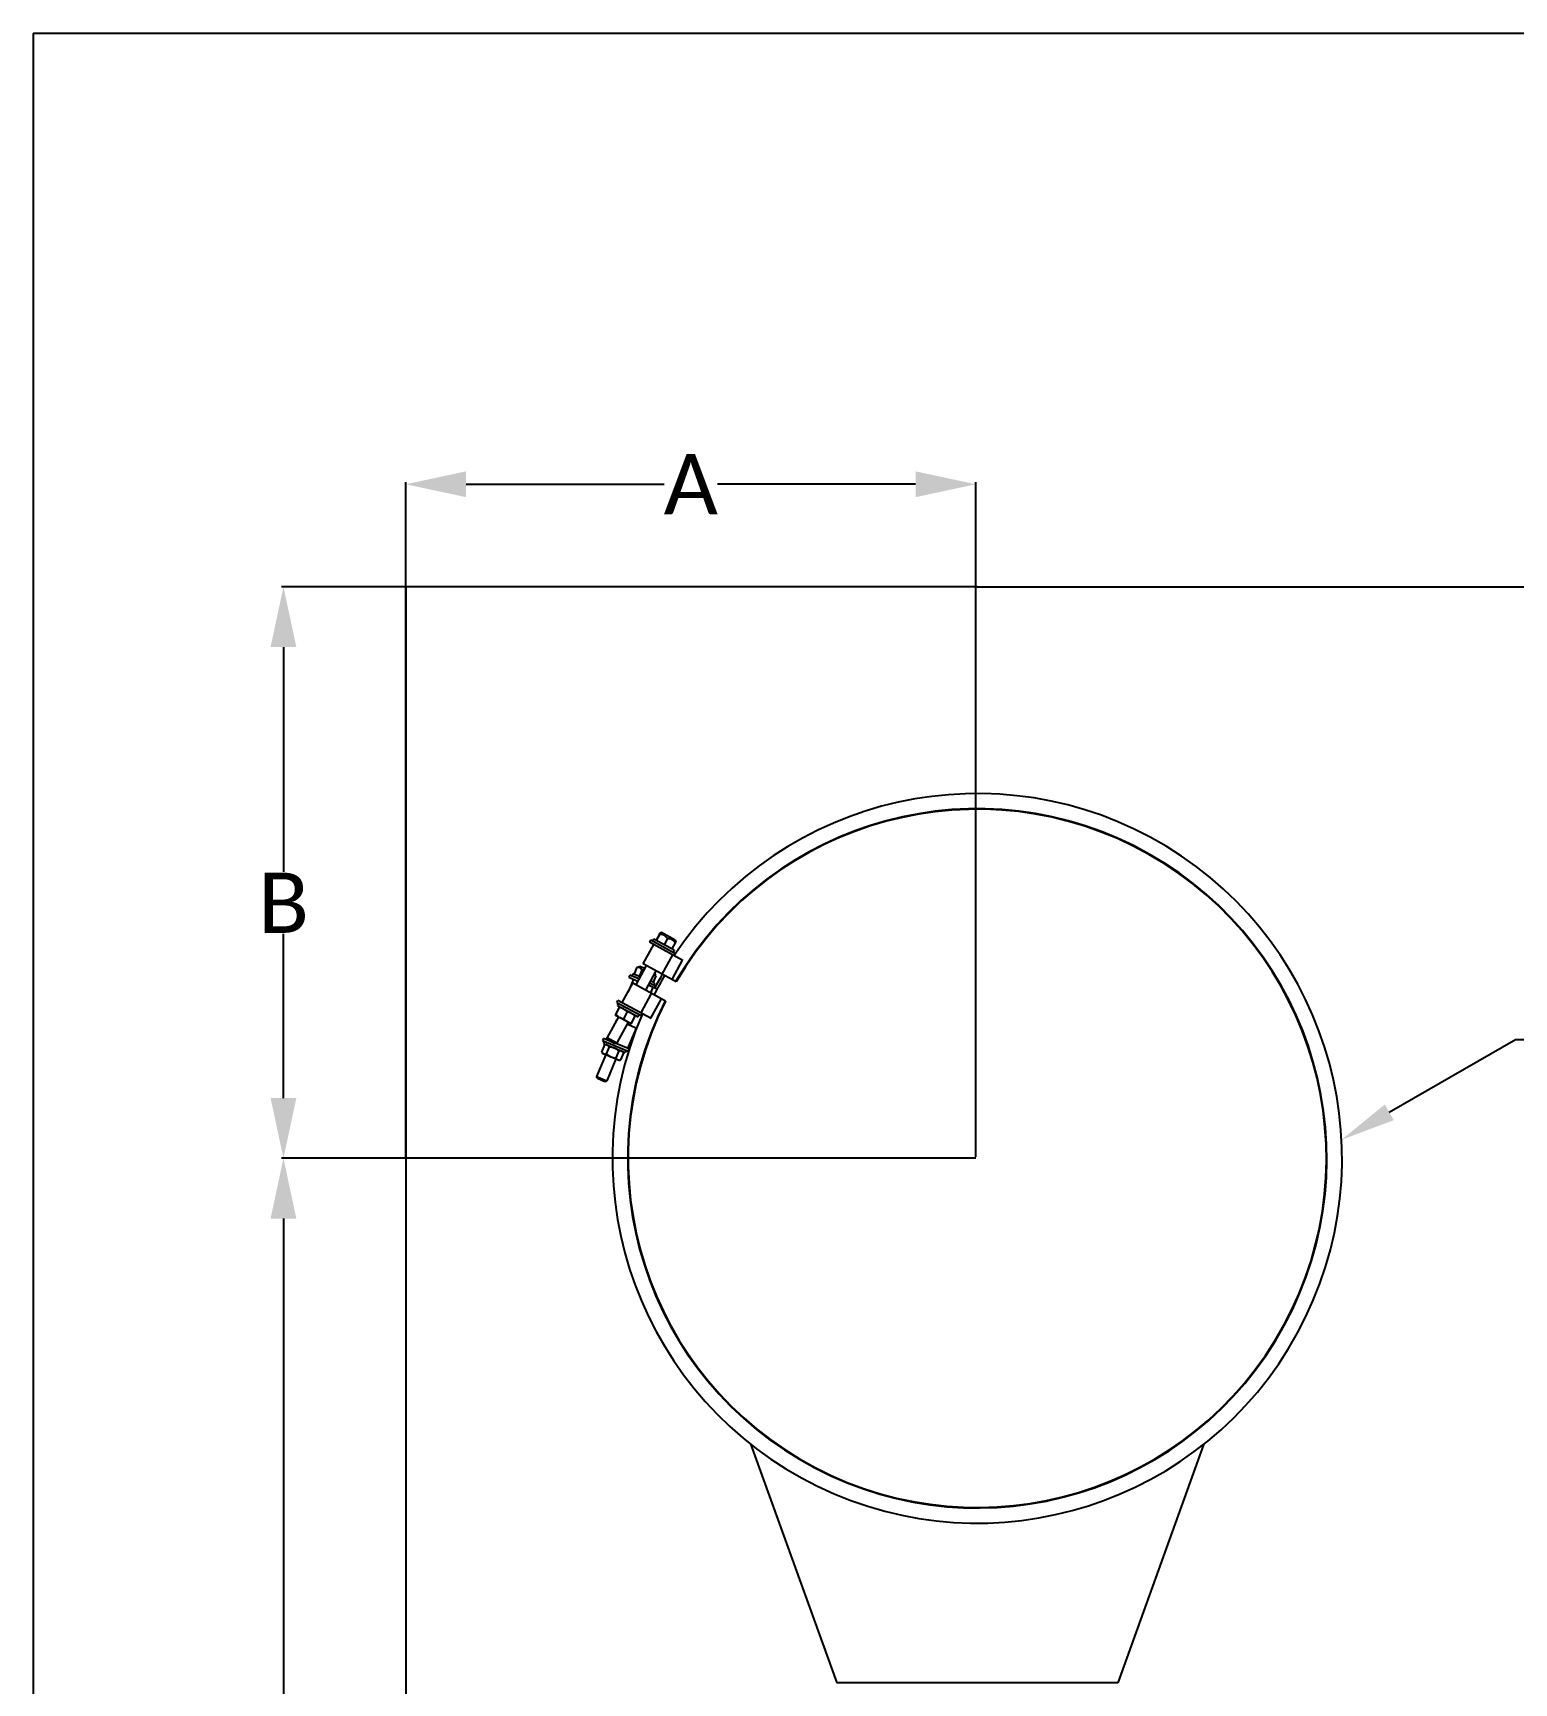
# Model space of a CAD drawing. Header units: millimetres. Extents: x 1186 to 6713, y 237 to 5598.
# Drawn here: x 1186 to 2261, y 4399 to 5598 of the extents above; entities that cross this region are included whole.
import ezdxf
from ezdxf import colors
from ezdxf.entities.mleader import LeaderData, LeaderLine
from ezdxf.math import Vec2, Vec3

# ---------------------------------------------------------------- set-up
doc = ezdxf.new("R2010")
doc.units = ezdxf.units.MM
doc.header["$LTSCALE"] = 384.175
doc.header["$PDMODE"] = 3
doc.header["$PDSIZE"] = 8
doc.layers.get('0').update_dxf_attribs({"linetype": 'CONTINUOUS'})
doc.layers.get('Defpoints').update_dxf_attribs({"linetype": 'CONTINUOUS'})
doc.styles.get("Standard").update_dxf_attribs({"font": 'calibri.ttf'})
doc.dimstyles.get("Standard").update_dxf_attribs({"dimtxt": 43.75, "dimasz": 43.75, "dimexe": 1.5, "dimexo": 1, "dimtad": 1, "dimdsep": 46, "dimtxsty": 'Standard', "dimblk": '_FILLED', "dimblk1": '_FILLED', "dimblk2": '_FILLED', "dimcen": 0.09, "dimazin": 2, "dimtol": 1, "dimtp": 0.01, "dimtm": 0.01, "dimtfac": 1, "dimtofl": 0, "dimtmove": 0, "dimatfit": 3, "dimldrblk": '_FILLED', "dimfxl": 1, "dimtolj": 1, "dimarcsym": 0})

# ---------------------------------------------------------------- blocks, each defined once
blk = doc.blocks.new('_FILLED')
at = {"color": 0, "linetype": 'ByBlock'}
blk.add_solid([(0, 0), (-1, 0.214), (-1, -0.214)], dxfattribs=at)
blk = doc.blocks.new('*D61')
at = {"color": 0, "lineweight": -2}
for p, q in [((1870.3, 5195.3), (1366, 5195.3)), ((1367.5, 5151.5), (1367.5, 4988.4)), ((1367.5, 4824), (1367.5, 4943.4)), ((1870.3, 4780.3), (1366, 4780.3))]:
    blk.add_line(p, q, dxfattribs=at)
at = {"layer": 'Defpoints', "color": 0}
for p in [(1367.5, 5195.3), (1871.3, 5195.3), (1871.3, 4780.3)]:
    blk.add_point(p, dxfattribs=at)
at = {"color": 0, "linetype": 'ByBlock', "lineweight": -2, "xscale": 43.75, "yscale": 43.75, "zscale": 43.75}
for p, rotation in [((1367.5, 5195.3), 90), ((1367.5, 4780.3), 270)]:
    blk.add_blockref('_FILLED', p, dxfattribs=dict(at, rotation=rotation))
at = {"color": 0, "insert": (1367.5, 4965.9), "char_height": 43.75, "attachment_point": 5}
blk.add_mtext('\\A1;\\A1;B', dxfattribs=at)
blk = doc.blocks.new('*D62')
at = {"color": 0, "lineweight": -2}
for p, q in [((1456.3, 4781.3), (1456.3, 5271.3)), ((1500.1, 5269.8), (1643.9, 5269.8)), ((1826.6, 5269.8), (1682.7, 5269.8)), ((1870.3, 4781.3), (1870.3, 5271.3))]:
    blk.add_line(p, q, dxfattribs=at)
at = {"layer": 'Defpoints', "color": 0}
for p in [(1456.3, 5269.8), (1456.3, 4780.3), (1870.3, 4780.3)]:
    blk.add_point(p, dxfattribs=at)
at = {"color": 0, "linetype": 'ByBlock', "lineweight": -2, "xscale": 43.75, "yscale": 43.75, "zscale": 43.75, "rotation": 180}
blk.add_blockref('_FILLED', (1456.3, 5269.8), dxfattribs=at)
at = {"color": 0, "linetype": 'ByBlock', "lineweight": -2, "xscale": 43.75, "yscale": 43.75, "zscale": 43.75}
blk.add_blockref('_FILLED', (1870.3, 5269.8), dxfattribs=at)
at = {"color": 0, "insert": (1663.3, 5269.8), "char_height": 43.75, "attachment_point": 5}
blk.add_mtext('\\A1;\\A1;A', dxfattribs=at)
blk = doc.blocks.new('*D63')
at = {"color": 0, "lineweight": -2}
for p, q in [((1869.3, 4780.3), (1366, 4780.3)), ((1367.5, 4736.5), (1367.5, 3421.1)), ((1367.5, 2059.8), (1367.5, 3375.2)), ((1661, 2016.1), (1366, 2016.1))]:
    blk.add_line(p, q, dxfattribs=at)
at = {"layer": 'Defpoints', "color": 0}
for p in [(1870.3, 4780.3), (1367.5, 2016.1), (1662, 2016.1)]:
    blk.add_point(p, dxfattribs=at)
at = {"color": 0, "linetype": 'ByBlock', "lineweight": -2, "xscale": 43.75, "yscale": 43.75, "zscale": 43.75}
for p, rotation in [((1367.5, 4780.3), 90), ((1367.5, 2016.1), 270)]:
    blk.add_blockref('_FILLED', p, dxfattribs=dict(at, rotation=rotation))
at = {"color": 0, "insert": (1367.5, 3398.2), "char_height": 43.75, "attachment_point": 5}
blk.add_mtext('\\A1;\\A1;C', dxfattribs=at)

msp = doc.modelspace()

# ---------------------------------------------------------------- linework, layer by layer
at = {"color": 0, "linetype": 'Continuous'}
for p, q in [((1185.62169, 5597.5), (6712.51455, 5597.5)), ((1634.18281, 4938.66866), (1633.36982, 4937.17565)), ((1657.58278, 4923.99091), (1633.36982, 4937.17565)), ((1651.74752, 4929.10409), (1634.18281, 4938.66866)), ((1636.36097, 4939.53214), (1635.50016, 4937.95131)), ((1651.29098, 4931.40226), (1636.36097, 4939.53214)), ((1640.46389, 4942.97637), (1638.07897, 4938.59663)), ((1640.53506, 4942.93762), (1638.15014, 4938.55788)), ((1640.53506, 4942.93762), (1640.59874, 4943.06102)), ((1642.07483, 4944.16355), (1640.97978, 4943.84064)), ((1652.08103, 4938.71485), (1642.07483, 4944.16355)), ((1646.28206, 4939.80819), (1643.89715, 4935.42844)), ((1651.9579, 4936.71751), (1649.57298, 4932.33777)), ((1652.08103, 4938.71485), (1652.40395, 4937.6198)), ((1628.792, 4921.45009), (1636.44365, 4935.50186)), ((1649.94213, 4928.15149), (1642.29048, 4914.09972)), ((1651.29098, 4931.40226), (1650.43017, 4929.82144)), ((1651.74752, 4929.10409), (1650.93454, 4927.61109)), ((1619.07424, 4913.29595), (1618.42, 4911.72688)), ((1625.69516, 4910.5353), (1619.07424, 4913.29595)), ((1621.15143, 4914.38005), (1620.45871, 4912.71868)), ((1626.56061, 4912.12465), (1621.15143, 4914.38005)), ((1623.99958, 4918.59561), (1622.08037, 4913.99272)), ((1630.98759, 4920.25451), (1623.33594, 4906.20274)), ((1624.16961, 4918.67517), (1624.32429, 4918.74336)), ((1626.35571, 4919.57751), (1624.32391, 4918.74148)), ((1627.85232, 4916.98918), (1625.93311, 4912.38629)), ((1629.83009, 4918.12884), (1626.35571, 4919.57751)), ((1652.63282, 4908.46798), (1628.792, 4921.45009)), ((1638.01347, 4916.42869), (1630.36182, 4902.37692)), ((1637.83239, 4912.8279), (1635.91317, 4908.22501)), ((1637.07348, 4914.70245), (1637.70776, 4913.16097)), ((1637.76923, 4913.00465), (1637.70881, 4913.16255)), ((1657.08219, 4924.2635), (1649.43054, 4910.21173)), ((1613.4887, 4893.34654), (1621.14035, 4907.39831)), ((1621.65043, 4910.37992), (1618.01111, 4901.65166)), ((1618.42, 4911.72688), (1624.87779, 4909.03425)), ((1644.98117, 4894.41621), (1621.14035, 4907.39831)), ((1639.33166, 4903.00759), (1632.30144, 4905.9389)), ((1637.53386, 4905.59905), (1633.11881, 4907.43995)), ((1636.84211, 4907.83768), (1633.98426, 4909.02929)), ((1635.83666, 4904.46486), (1634.11412, 4900.33367)), ((1636.84211, 4907.83768), (1636.14939, 4906.17632)), ((1637.53386, 4905.59905), (1636.87962, 4904.02998)), ((1608.76697, 4884.85067), (1611.46364, 4889.80294)), ((1608.91718, 4884.76888), (1611.61385, 4889.72115)), ((1609.60189, 4893.52734), (1610.41488, 4895.02034)), ((1609.60189, 4893.52734), (1627.1666, 4883.96278)), ((1610.05843, 4891.22917), (1610.91924, 4892.81)), ((1610.05843, 4891.22917), (1624.98844, 4883.0993)), ((1634.62783, 4881.83559), (1610.41488, 4895.02034)), ((1634.63883, 4900.04795), (1626.98718, 4885.99618)), ((1641.77889, 4896.15995), (1634.12724, 4882.10818)), ((1610.75854, 4883.10515), (1602.53302, 4867.99949)), ((1608.56443, 4884.29991), (1619.97853, 4878.08456)), ((1609.3354, 4880.84453), (1608.70733, 4879.33823)), ((1609.492, 4880.77923), (1609.3354, 4880.84453)), ((1617.78443, 4879.27932), (1609.5589, 4864.17367)), ((1614.69933, 4881.62031), (1617.396, 4886.57258)), ((1624.11912, 4874.68033), (1616.91565, 4877.68387)), ((1619.63808, 4878.26995), (1619.0267, 4876.80365)), ((1620.33128, 4878.55353), (1623.02795, 4883.5058)), ((1624.98844, 4883.0993), (1625.84925, 4884.68012)), ((1627.1666, 4883.96278), (1627.97959, 4885.45578)), ((1599.94744, 4867.42378), (1599.29321, 4865.85472)), ((1599.29321, 4865.85472), (1617.75283, 4858.15782)), ((1606.57099, 4864.66204), (1599.94744, 4867.42378)), ((1600.67768, 4865.27745), (1599.98496, 4863.61608)), ((1602.93303, 4866.64303), (1602.53302, 4867.99949)), ((1602.53302, 4867.99949), (1609.5589, 4864.17367)), ((1602.93303, 4866.64303), (1608.20244, 4863.77366)), ((1603.32497, 4866.4296), (1603.17788, 4866.07683)), ((1623.52162, 4874.92946), (1617.3641, 4860.16176)), ((1601.52143, 4855.60801), (1594.90209, 4839.73273)), ((1600.6794, 4862.69753), (1598.5093, 4857.49294)), ((1598.5093, 4857.49294), (1599.21397, 4856.57012)), ((1599.21397, 4856.57012), (1611.21272, 4851.56714)), ((1599.98496, 4863.61608), (1615.67564, 4857.07372)), ((1601.83092, 4862.84639), (1600.6794, 4862.69753)), ((1604.13234, 4861.25779), (1601.96225, 4856.0532)), ((1608.20244, 4863.77366), (1609.5589, 4864.17367)), ((1619.01431, 4859.47369), (1608.49482, 4863.85988)), ((1611.05982, 4858.36932), (1608.88972, 4853.16473)), ((1614.53435, 4856.92059), (1612.36425, 4851.716)), ((1613.82967, 4857.84341), (1614.53435, 4856.92059)), ((1614.53435, 4856.92059), (1614.52864, 4856.9275)), ((1616.36836, 4858.73508), (1615.67564, 4857.07372)), ((1618.40707, 4859.72688), (1617.75283, 4858.15782)), ((1608.90528, 4852.52925), (1602.28594, 4836.65397)), ((1611.21273, 4851.56713), (1612.36425, 4851.716)), ((1612.35533, 4851.71519), (1612.36425, 4851.716)), ((1595.44023, 4838.4249), (1594.90209, 4839.73273)), ((1594.90209, 4839.73273), (1602.28594, 4836.65397)), ((1595.44023, 4838.4249), (1600.97812, 4836.11583)), ((1600.97812, 4836.11583), (1602.28594, 4836.65397)), ((1706.74564, 4572.84517), (1769.32881, 4399.27178)), ((2035.9576, 4572.97145), (1973.32889, 4399.27178)), ((1771.13115, 4399.27179), (1769.32881, 4399.27178)), ((1973.32889, 4399.27178), (1769.32881, 4399.27178)), ((1973.32889, 4399.27178), (1971.52655, 4399.27179))]:
    msp.add_line(p, q, dxfattribs=at)
for p, q in [((1185.62169, 5597.5), (1185.62169, 237.4592)), ((1456.32885, 5195.27166), (1456.32885, 2016.09641))]:
    msp.add_line(p, q)
at = {"color": 0}
for q in [(1456.32885, 5195.27166), (3555.31888, 5195.27166)]:
    msp.add_line((1871.32885, 5195.27166), q, dxfattribs=at)
at = {"color": 0, "linetype": 'Continuous'}
for centre, radius, start, end in [((1871.32885, 4780.27166), 264.9, 156.63847915, 146.22188868), ((1871.32885, 4780.27166), 253.86726, 153.23609644, 149.6244284), ((1871.32885, 4780.27166), 253.5, 153.23871351, 149.62181132), ((1626.72578, 4912.99041), 6.23301, 114.21116377, 115.936861), ((1871.32885, 4780.27166), 263, 149.68327125, 153.17267717), ((1871.32885, 4780.27166), 264.9, 149.70256927, 152.15766713), ((1631.93277, 4910.81952), 6.2321, 18.79991441, 20.52559851), ((1610.57212, 4880.91646), 8.81133, 61.45528222, 67.1486069), ((1615.74783, 4890.42132), 8.81135, 235.71189668, 241.4052375), ((1621.16066, 4886.78153), 8.20332, 241.43073232, 242.34715366)]:
    msp.add_arc(centre, radius, start, end, dxfattribs=at)
for points, knots in [([(1640.97963, 4943.84036), (1640.97215, 4943.83816), (1640.9586, 4943.81043), (1640.92516, 4943.76747), (1640.87938, 4943.68862), (1640.78845, 4943.53914), (1640.64874, 4943.29766), (1640.52981, 4943.09145), (1640.46389, 4942.97637)], [0, 0, 0, 0, 0.0232562006, 0.0807386192, 0.1706064557, 0.2900018205, 0.6048120696, 1, 1, 1, 1]), ([(1646.28206, 4939.80819), (1645.68449, 4940.78019), (1644.09892, 4942.64073), (1641.67576, 4942.96306), (1640.53506, 4942.93762)], [0, 0, 0, 0, 0.5000027061, 1, 1, 1, 1]), ([(1640.59874, 4943.06102), (1640.65345, 4943.16722), (1640.74193, 4943.34605), (1640.89102, 4943.62037), (1640.91554, 4943.71413), (1640.99737, 4943.84559), (1640.97963, 4943.84036)], [0, 0, 0, 0, 0.4128582999, 0.7332839494, 0.9360762467, 1, 1, 1, 1]), ([(1651.9579, 4936.71751), (1651.37227, 4937.68169), (1649.81089, 4939.53168), (1647.40972, 4939.83943), (1646.28206, 4939.80819)], [0, 0, 0, 0, 0.5000027217, 1, 1, 1, 1]), ([(1652.4038, 4937.61953), (1652.40601, 4937.61204), (1652.39007, 4937.58562), (1652.37212, 4937.53422), (1652.33074, 4937.45298), (1652.25451, 4937.29549), (1652.12748, 4937.04711), (1652.01879, 4936.83532), (1651.9579, 4936.71751)], [0, 0, 0, 0, 0.0232562422, 0.0807387608, 0.1706066544, 0.2900020694, 0.6048122761, 1, 1, 1, 1]), ([(1627.85232, 4916.98918), (1627.67452, 4917.36374), (1627.28777, 4918.05498), (1626.35647, 4918.82491), (1625.15405, 4918.94468), (1624.39081, 4918.73291), (1623.99958, 4918.59561)], [0, 0, 0, 0, 0.2639903157, 0.5000018245, 0.7360065286, 1, 1, 1, 1]), ([(1637.70782, 4913.16106), (1637.65716, 4913.28429), (1637.45959, 4913.71761), (1637.15474, 4914.12883), (1636.85856, 4914.30817)], [0, 0, 0, 0, 0.27787295, 1, 1, 1, 1]), ([(1611.81639, 4890.27191), (1611.81205, 4890.27427), (1611.7952, 4890.26496), (1611.77434, 4890.24353), (1611.74072, 4890.20464), (1611.68004, 4890.12442), (1611.58563, 4889.98869), (1611.50749, 4889.87024), (1611.46364, 4889.80294)], [0, 0, 0, 0, 0.0250227694, 0.0788568516, 0.1639586672, 0.2792939003, 0.5925350661, 1, 1, 1, 1]), ([(1611.61385, 4889.72115), (1611.64659, 4889.79449), (1611.70369, 4889.9244), (1611.76647, 4890.07736), (1611.80093, 4890.17185), (1611.81536, 4890.22119), (1611.82205, 4890.25035), (1611.82072, 4890.26955), (1611.81639, 4890.27191)], [0, 0, 0, 0, 0.4074648204, 0.7207061858, 0.836041507, 0.9211431538, 0.974977266, 1, 1, 1, 1]), ([(1613.99393, 4889.03624), (1613.80414, 4889.1163), (1613.0316, 4889.41174), (1612.22433, 4889.60961), (1611.61385, 4889.72115)], [0, 0, 0, 0, 0.2492059803, 1, 1, 1, 1]), ([(1608.76697, 4884.85067), (1608.73423, 4884.77733), (1608.67713, 4884.64742), (1608.61435, 4884.49446), (1608.57989, 4884.39997), (1608.56546, 4884.35063), (1608.55877, 4884.32147), (1608.5601, 4884.30227), (1608.56443, 4884.29991)], [0, 0, 0, 0, 0.4074650156, 0.7207061581, 0.8360414482, 0.9211431565, 0.9749772802, 1, 1, 1, 1]), ([(1608.56443, 4884.29991), (1608.56877, 4884.29755), (1608.58562, 4884.30685), (1608.60648, 4884.32829), (1608.6401, 4884.36718), (1608.70078, 4884.4474), (1608.79519, 4884.58313), (1608.87333, 4884.70158), (1608.91718, 4884.76888)], [0, 0, 0, 0, 0.025022784, 0.0788568539, 0.163958607, 0.2792938719, 0.5925352602, 1, 1, 1, 1]), ([(1608.91718, 4884.76888), (1609.05935, 4884.61756), (1609.63687, 4884.02673), (1610.27254, 4883.48965), (1610.78391, 4883.14126)], [0, 0, 0, 0, 0.2512441156, 1, 1, 1, 1]), ([(1611.53061, 4882.68473), (1612.01982, 4882.41834), (1613.05675, 4881.98095), (1614.14764, 4881.7211), (1614.69933, 4881.62031)], [0, 0, 0, 0, 0.4983052426, 1, 1, 1, 1]), ([(1614.69933, 4881.62031), (1615.07085, 4881.21857), (1615.85566, 4880.4571), (1616.76105, 4879.83658), (1617.23766, 4879.57705)], [0, 0, 0, 0, 0.5020640463, 1, 1, 1, 1]), ([(1617.396, 4886.57258), (1617.01199, 4886.9813), (1616.2018, 4887.75665), (1615.27177, 4888.39034), (1614.78256, 4888.65673)], [0, 0, 0, 0, 0.5016948307, 1, 1, 1, 1]), ([(1617.35339, 4879.51523), (1617.81492, 4879.2734), (1618.79081, 4878.87785), (1619.81383, 4878.64385), (1620.33128, 4878.55353)], [0, 0, 0, 0, 0.4979770951, 1, 1, 1, 1]), ([(1620.48961, 4885.54905), (1620.013, 4885.80858), (1619.00051, 4886.23242), (1617.93504, 4886.47849), (1617.396, 4886.57258)], [0, 0, 0, 0, 0.4979360267, 1, 1, 1, 1]), ([(1620.33128, 4878.55353), (1620.28743, 4878.48623), (1620.20929, 4878.36778), (1620.11487, 4878.23205), (1620.0542, 4878.15183), (1620.02058, 4878.11294), (1619.99972, 4878.0915), (1619.98287, 4878.0822), (1619.97853, 4878.08456)], [0, 0, 0, 0, 0.4074650156, 0.7207061581, 0.8360414482, 0.9211431565, 0.9749772802, 1, 1, 1, 1]), ([(1623.02795, 4883.5058), (1622.67131, 4883.89144), (1621.91967, 4884.62381), (1621.05789, 4885.22892), (1620.60434, 4885.48539)], [0, 0, 0, 0, 0.5020229778, 1, 1, 1, 1]), ([(1623.23048, 4884.05656), (1623.23482, 4884.0542), (1623.23614, 4884.035), (1623.22945, 4884.00584), (1623.21503, 4883.9565), (1623.18057, 4883.86201), (1623.11778, 4883.70905), (1623.06069, 4883.57914), (1623.02795, 4883.5058)], [0, 0, 0, 0, 0.0250227694, 0.0788568516, 0.1639586672, 0.2792939003, 0.5925350661, 1, 1, 1, 1]), ([(1598.51474, 4857.48581), (1598.71966, 4857.21745), (1599.15721, 4856.72262), (1599.71881, 4856.35962), (1600.01235, 4856.23723)], [0, 0, 0, 0, 0.5149562147, 1, 1, 1, 1]), ([(1600.01235, 4856.23723), (1600.30717, 4856.1143), (1600.96346, 4855.97068), (1601.62587, 4856.00926), (1601.96225, 4856.0532)], [0, 0, 0, 0, 0.4849551558, 1, 1, 1, 1]), ([(1602.6293, 4862.5135), (1602.33575, 4862.6359), (1601.68263, 4862.77939), (1601.02315, 4862.74197), (1600.68829, 4862.69868)], [0, 0, 0, 0, 0.4850438581, 1, 1, 1, 1]), ([(1601.96225, 4856.0532), (1602.45729, 4855.65609), (1603.48677, 4854.90861), (1604.61704, 4854.31726), (1605.20256, 4854.07313)], [0, 0, 0, 0, 0.5001037795, 1, 1, 1, 1]), ([(1604.13234, 4861.25779), (1603.92683, 4861.52769), (1603.48804, 4862.02541), (1602.92411, 4862.39058), (1602.6293, 4862.5135)], [0, 0, 0, 0, 0.5150449163, 1, 1, 1, 1]), ([(1607.81951, 4860.3494), (1607.23399, 4860.59353), (1606.01841, 4860.98031), (1604.76286, 4861.1856), (1604.13234, 4861.25779)], [0, 0, 0, 0, 0.4998962939, 1, 1, 1, 1]), ([(1605.20256, 4854.07313), (1605.78808, 4853.82899), (1607.00365, 4853.44222), (1608.2592, 4853.23693), (1608.88972, 4853.16473)], [0, 0, 0, 0, 0.4998962957, 1, 1, 1, 1]), ([(1611.05982, 4858.36932), (1610.56629, 4858.76522), (1609.54009, 4859.51054), (1608.41376, 4860.1009), (1607.83028, 4860.3449)], [0, 0, 0, 0, 0.5001026071, 1, 1, 1, 1]), ([(1608.88972, 4853.16473), (1609.09703, 4852.894), (1609.53955, 4852.39465), (1610.10695, 4852.0282), (1610.40356, 4851.90452)], [0, 0, 0, 0, 0.5148173659, 1, 1, 1, 1]), ([(1613.02051, 4858.1808), (1612.7239, 4858.30447), (1612.06424, 4858.44965), (1611.39805, 4858.41258), (1611.05982, 4858.36932)], [0, 0, 0, 0, 0.4851827064, 1, 1, 1, 1]), ([(1614.52882, 4856.92779), (1614.32212, 4857.19697), (1613.88087, 4857.69339), (1613.31582, 4858.05766), (1613.02051, 4858.1808)], [0, 0, 0, 0, 0.5147291651, 1, 1, 1, 1]), ([(1610.40356, 4851.90452), (1610.69888, 4851.78139), (1611.35533, 4851.63635), (1612.01854, 4851.67225), (1612.35524, 4851.71485)], [0, 0, 0, 0, 0.4852709066, 1, 1, 1, 1])]:
    msp.add_open_spline(points, degree=3, knots=knots, dxfattribs=at)
msp.add_open_spline([(1629.2139, 4917.00785), (1628.76056, 4917.03039), (1628.30513, 4917.02068), (1627.85232, 4916.98918)], degree=3, dxfattribs=at)

# ---------------------------------------------------------------- dimensions: what is measured, and where the dimension line sits
at = {"color": 0}
dim = msp.add_linear_dim(base=(1456.32885, 5269.78881), p1=(1870.32885, 4780.27166), p2=(1456.32885, 4780.27166), text='\\A1;A', dimstyle='Standard', override={"dimtad": 0, "dimtih": 1, "dimtoh": 1, "dimdec": 4, "dimzin": 0, "dimtxsty": 'Standard', "dimcen": 62.865, "dimadec": 0, "dimazin": 0, "dimtdec": 4, "dimtzin": 0}, dxfattribs=at)
dim.commit()
dim.dimension.update_dxf_attribs({"geometry": '*D62', "text_midpoint": (1663.32885, 5269.78881), "dimtype": 160})
dim = msp.add_linear_dim(base=(1367.54403, 5195.27166), p1=(1871.32885, 4780.27166), p2=(1871.32885, 5195.27166), angle=90, text='\\A1;B', dimstyle='Standard', override={"dimtad": 0, "dimtih": 1, "dimtoh": 1, "dimdec": 4, "dimzin": 0, "dimtxsty": 'Standard', "dimcen": 62.865, "dimadec": 0, "dimazin": 0, "dimtdec": 4, "dimtzin": 0}, dxfattribs=at)
dim.commit()
dim.dimension.update_dxf_attribs({"geometry": '*D61', "text_midpoint": (1367.54403, 4965.89666), "dimtype": 160})
dim = msp.add_linear_dim(base=(1367.54403, 2016.09641), p1=(1870.32885, 4780.27166), p2=(1661.97033, 2016.09641), angle=90, text='\\A1;C', dimstyle='Standard', override={"dimtad": 0, "dimtih": 1, "dimtoh": 1, "dimdec": 4, "dimzin": 0, "dimtxsty": 'Standard', "dimcen": 62.865, "dimadec": 0, "dimazin": 0, "dimtdec": 4, "dimtzin": 0}, dxfattribs=at)
dim.commit()
dim.dimension.update_dxf_attribs({"geometry": '*D63', "text_midpoint": (1367.54403, 3398.18404)})

# ---------------------------------------------------------------- leaders
ml = msp.add_multileader_mtext('Standard', dxfattribs=at)
ml.set_content('BLAST VALVE NORMALLY \\POPEN (BVNO)')
ml.set_leader_properties(linetype='ByLayer')
ml.build(insert=Vec2(0, 0))
ml.multileader.update_dxf_attribs({"text_right_attachment_type": 6, "arrow_head_size": 40})
ctx = ml.context
ctx.base_point, ctx.char_height, ctx.arrow_head_size, ctx.plane_origin = Vec3(2270.26666, 4866.49459), 40, 40, Vec3(2135.88572, 4793.75018)
ctx.right_attachment = 6
notes = []
notes.append((ctx, [(0, (1, 1, 0), (2262.26666, 4866.49459), (1, 0), 8, [(0, [(2135.88572, 4793.75018)], 0, [])])]))
ctx.mtext.insert, ctx.mtext.flow_direction = Vec3(2272.26666, 4892.00228), 5
for ctx, leaders in notes:
    for number, flags, end, landing, length, lines in leaders:
        leader = LeaderData()
        leader.index, (leader.has_last_leader_line, leader.has_dogleg_vector, leader.attachment_direction) = number, flags
        leader.last_leader_point, leader.dogleg_vector, leader.dogleg_length = Vec3(end), Vec3(landing), length
        for number, points, colour, breaks in lines:
            line = LeaderLine()
            line.index, line.vertices, line.color, line.breaks = number, Vec3.list(points), colors.encode_raw_color(colour), breaks
            leader.lines.append(line)
        ctx.leaders.append(leader)

doc.saveas('drawing.dxf')
